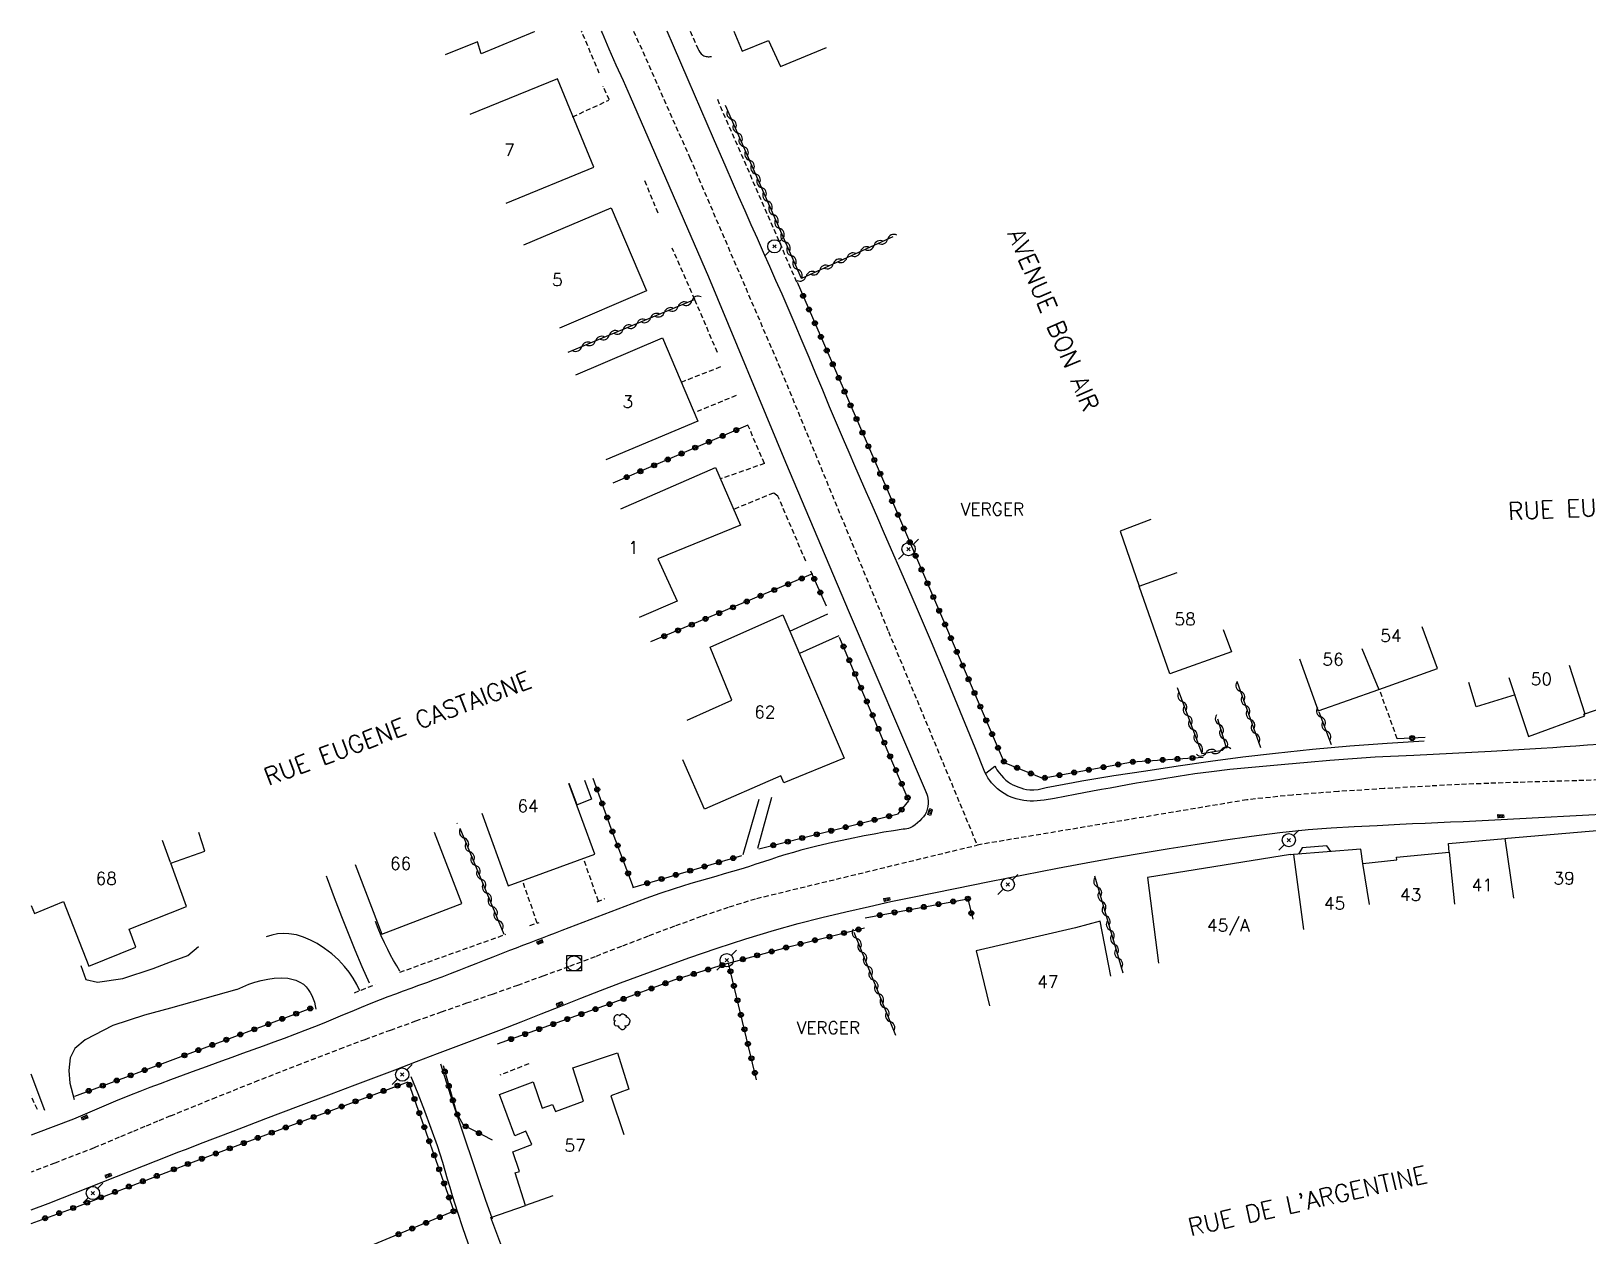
# Model space of a CAD drawing. Header units: millimetres. Extents: x 157999 to 159002, y 156999 to 158001.
# Drawn here: x 158000 to 158156.5, y 157878.8 to 158000 of the extents above; entities that cross this region are included whole.
import ezdxf
from ezdxf.enums import TextEntityAlignment as Align

# ---------------------------------------------------------------- set-up
doc = ezdxf.new("R2010")
doc.units = ezdxf.units.MM
doc.linetypes.add('DASHED', pattern=[0.75, 0.5, -0.25])
doc.layers.get('0').update_dxf_attribs({"linetype": 'CONTINUOUS'})
for name, color, linetype in [('W0001', 6, 'DASHED'), ('W0008', 7, 'CONTINUOUS'), ('W0014', 7, 'CONTINUOUS'), ('W0017', 7, 'CONTINUOUS'), ('W0101', 7, 'CONTINUOUS'), ('W0104', 1, 'CONTINUOUS'), ('W0112', 1, 'DASHED'), ('W0300', 7, 'CONTINUOUS'), ('W0310', 3, 'CONTINUOUS'), ('W0323', 7, 'CONTINUOUS'), ('W0401', 7, 'CONTINUOUS'), ('W0420', 7, 'CONTINUOUS'), ('W0473', 7, 'CONTINUOUS'), ('W0984', 7, 'CONTINUOUS'), ('W0989', 7, 'CONTINUOUS'), ('W0991', 7, 'CONTINUOUS'), ('W1102', 7, 'CONTINUOUS')]:
    doc.layers.add(name, color=color, linetype=linetype)
doc.styles.get("Standard").update_dxf_attribs({"font": 'romans.shx', "width": 0.85})

# ---------------------------------------------------------------- blocks, each defined once
blk = doc.blocks.new('T401')
for p, q in [((-0.3, 0.3), (0, 0.3)), ((-0.3, -0.25), (-0.3, 0.3)), ((-0.3, 0.15), (0, 0.15)), ((-0.3, 0), (0, 0)), ((0, 0.3), (0, -0.25)), ((-0.3, -0.15), (0, -0.15)), ((-0.3, -0.25), (-0.3, -0.3)), ((-0.3, -0.3), (0, -0.3)), ((0, -0.3), (0, -0.25))]:
    blk.add_line(p, q)
blk = doc.blocks.new('T473')
for p, q in [((-0.166667, 0.166667), (0.166667, -0.166667)), ((-0.166667, -0.166667), (0.166667, 0.166667)), ((0.500001, 0.500001), (1.000002, 1.000002)), ((-1.000002, -1.000002), (-0.500001, -0.500001))]:
    blk.add_line(p, q)
blk.add_ellipse((0, 0), major_axis=(0.4714054636000732, 0.4714054636000732), ratio=1, start_param=5.497787143782138, end_param=11.78097245096172)
blk = doc.blocks.new('T300')
for p, q in [((-0.7999991999999999, 0.5142852), (-0.8571420000000001, 0.3428568)), ((-0.8571420000000001, 0.3428568), (-0.8571420000000001, 0.1714284)), ((-0.8571420000000001, 0.1714284), (-0.7428564, 0.05714279999999999)), ((-0.6857135999999999, 0.6285708), (-0.7999991999999999, 0.5142852)), ((-0.7999991999999999, -0.05714279999999999), (-0.7428564, 0.05714279999999999)), ((-0.7428564, 0.05714279999999999), (-0.6857135999999999, 0.1142856)), ((-0.5714279999999999, 0.6857135999999999), (-0.6857135999999999, 0.6285708)), ((-0.4571423999999999, 0.6857135999999999), (-0.5714279999999999, 0.6857135999999999)), ((-0.285714, 0.6285708), (-0.4571423999999999, 0.6857135999999999)), ((-0.285714, 0.6285708), (-0.1714284, 0.7428564)), ((-0.2285712, 0.5714279999999999), (-0.285714, 0.6285708)), ((-0.1714284, 0.7428564), (-0.05714279999999999, 0.7999991999999999)), ((-0.05714279999999999, 0.7999991999999999), (0.05714279999999999, 0.7999991999999999)), ((0.05714279999999999, 0.7999991999999999), (0.2285712, 0.7428564)), ((0.2285712, 0.7428564), (0.3428568, 0.6285708)), ((0.3428568, 0.6285708), (0.3999996, 0.5142852)), ((0.4571423999999999, 0.4571423999999999), (0.3428568, 0.4571423999999999)), ((0.3999996, 0.5142852), (0.3999996, 0.4571423999999999)), ((0.5714279999999999, 0.3999996), (0.4571423999999999, 0.4571423999999999)), ((0.5714279999999999, 0.3999996), (0.6857135999999999, 0.285714)), ((0.6857135999999999, 0.285714), (0.7428564, 0.1714284)), ((0.7428564, 0.05714279999999999), (0.6857135999999999, -0.1714284)), ((0.7428564, 0.1714284), (0.7428564, 0.05714279999999999)), ((-0.7999991999999999, -0.1714284), (-0.7999991999999999, -0.05714279999999999)), ((-0.7999991999999999, -0.2285712), (-0.7999991999999999, -0.1714284)), ((-0.7428564, -0.3428568), (-0.7999991999999999, -0.2285712)), ((-0.6857135999999999, -0.3999996), (-0.7428564, -0.3428568)), ((-0.5142852, -0.4571423999999999), (-0.6857135999999999, -0.3999996)), ((-0.3999996, -0.4571423999999999), (-0.5142852, -0.4571423999999999)), ((-0.3999996, -0.4571423999999999), (-0.3428568, -0.4571423999999999)), ((-0.3428568, -0.4571423999999999), (-0.3428568, -0.3999996)), ((-0.3428568, -0.5142852), (-0.3428568, -0.4571423999999999)), ((-0.285714, -0.6285708), (-0.3428568, -0.5142852)), ((-0.1714284, -0.7428564), (-0.285714, -0.6285708)), ((-0.05714279999999999, -0.7999991999999999), (-0.1714284, -0.7428564)), ((0.05714279999999999, -0.7999991999999999), (-0.05714279999999999, -0.7999991999999999)), ((0.1714284, -0.7428564), (0.05714279999999999, -0.7999991999999999)), ((0.2285712, -0.6857135999999999), (0.1714284, -0.7428564)), ((0.285714, -0.4571423999999999), (0.2285712, -0.4571423999999999)), ((0.285714, -0.6285708), (0.2285712, -0.6857135999999999)), ((0.4571423999999999, -0.3999996), (0.285714, -0.4571423999999999)), ((0.3428568, -0.5142852), (0.285714, -0.6285708)), ((0.3428568, -0.5142852), (0.3428568, -0.4571423999999999)), ((0.5714279999999999, -0.3428568), (0.4571423999999999, -0.3999996)), ((0.6285708, -0.285714), (0.5714279999999999, -0.3428568)), ((0.6857135999999999, -0.1714284), (0.6285708, -0.285714))]:
    blk.add_line(p, q)
blk = doc.blocks.new('T420')
for p, q in [((0.7499999999708962, 0.75), (-0.7500000000291038, 0.75)), ((-0.7500000000291038, 0.75), (-0.7500000000291038, -0.75)), ((0.75, 0.75), (0.75, -0.75)), ((0.7499999999708962, -0.75), (-0.7500000000291038, -0.75))]:
    blk.add_line(p, q)
blk.add_ellipse((0, 0), major_axis=(-0.5303300858918937, 0.5303300858918937), ratio=0.9999999999925214, start_param=3.926990816990981, end_param=10.21017612417057)
blk = doc.blocks.new('t310o')
at = {"color": 0, "linetype": 'Continuous'}
for centre, start, end in [((-0.4999987064074958, 0.3750017247803044), 216.8699, 323.1304), ((0.5000012935925042, -0.3749982752196956), 36.8699, 143.1303)]:
    blk.add_arc(centre, 0.625, start, end, dxfattribs=at)
blk = doc.blocks.new('t323o')
at = {"color": 0, "linetype": 'Continuous'}
for radius in [0.25, 0.150337]:
    blk.add_circle((0, 0), radius, dxfattribs=at)

msp = doc.modelspace()

# ---------------------------------------------------------------- linework, layer by layer
at = {"layer": 'W0001'}
for points in [[(158060.5655061362, 158000), (158066.213, 157987.266), (158075.094, 157966.554), (158086.176, 157939.623), (158095.0953046518, 157918.1417605432)], [(158233.452, 157933.804), (158209.992, 157929.757), (158203.8406465028, 157928.8749592512), (158197.6789380647, 157928.0688356326), (158191.5083064372, 157927.3348024749), (158185.33, 157926.669), (158180.0616842096, 157926.1621261687), (158174.7878652165, 157925.716850515), (158169.5096679247, 157925.3281556225), (158164.228, 157924.991), (158161.2788470505, 157924.8353059227), (158158.3281849061, 157924.7127486499), (158155.3767896988, 157924.6132576391), (158152.4251224027, 157924.5267472391), (158149.4734961006, 157924.4410202404), (158146.5220930261, 157924.3438756911), (158143.5713505762, 157924.225226705), (158140.622, 157924.075), (158136.0169910612, 157923.8130834656), (158131.4114438078, 157923.5302821097), (158126.8095749425, 157923.1735090705), (158122.219, 157922.69), (158095.0953046518, 157918.1417605432)], [(158014, 157890.8945411291), (158018.2418021078, 157892.6276262267), (158022.4956299139, 157894.3309887183), (158026.7613950508, 157896.0042426042), (158031.039, 157897.647), (158033.5805677019, 157898.6000895431), (158036.1295530377, 157899.5330861673), (158038.6841446246, 157900.4504722122), (158041.242641774, 157901.3567711918), (158043.8027909978, 157902.2576509324), (158046.362816436, 157903.1589477498), (158048.9211029325, 157904.0652166452), (158051.476, 157904.981), (158054.152816006, 157905.967447149), (158056.8187455434, 157906.9829993346), (158059.4794349887, 157908.0118043396), (158062.1408458796, 157909.0381268994), (158064.8127846537, 157910.0451634671), (158067.499391996, 157911.0139457029), (158070.2055882509, 157911.9283899044), (158072.935, 157912.772), (158095.0953046518, 157918.1417605432)], [(158014, 157890.8945411291), (158012.7134639062, 157890.3619380569), (158011.428135496, 157889.826427612), (158010.143989507, 157889.28808871), (158008.861, 157888.747), (158008.861, 157888.75), (158006.331, 157887.686), (158002.3670537998, 157886.1499836116), (158000, 157885.2360815064)]]:
    msp.add_lwpolyline(points, dxfattribs=at)
at = {"layer": 'W0008'}
for points in [[(158057.3136179068, 158000), (158057.392, 157999.816), (158058.0857440722, 157998.2161749766), (158058.7886743317, 157996.6203648399), (158059.500767501, 157995.0286223171), (158060.222, 157993.441)], [(158095.884, 157925.465), (158094.9014673671, 157927.9225366928), (158093.9077761722, 157930.3755827142), (158092.9029468335, 157932.8240873555), (158091.887, 157935.268), (158090.5004285683, 157938.5516283985), (158089.0956226346, 157941.8274918958), (158087.6810160798, 157945.0990842423), (158086.265, 157948.37), (158085.6915341773, 157949.691188787), (158085.1151593541, 157951.0111102384), (158084.5369670098, 157952.3302334835), (158083.9580460105, 157953.6490336575), (158083.3796775654, 157954.9680892034), (158082.8031526469, 157956.2879563184), (158082.2295618601, 157957.6091061132), (158081.66, 157958.932), (158080.9587646298, 157960.5787128304), (158080.2641213731, 157962.2282131755), (158079.5738521168, 157963.8795368469), (158078.8857287531, 157965.5317432391), (158078.1970705509, 157967.1837466643), (158077.5052112413, 157968.8344267045), (158076.8079253834, 157970.482836514), (158076.103, 157972.128), (158075.4932480117, 157973.5319086257), (158074.87760897, 157974.9332412231), (158074.2576272051, 157976.3326482098), (158073.6348387284, 157977.7307990685), (158073.011142461, 157979.1285160663), (158072.3884150618, 157980.5266713809), (158071.7681886034, 157981.9259435154), (158071.152, 157983.327), (158069.8691270771, 157986.267879571), (158068.5927963701, 157989.2116040994), (158067.3198190605, 157992.1567729443), (158066.047, 157995.102), (158064.574281045, 157998.5101847842), (158063.9313669667, 158000)], [(158060.222, 157993.441), (158068.077, 157975.284), (158075.848, 157956.664), (158082.242, 157941.533), (158089.957, 157923.432)]]:
    msp.add_lwpolyline(points, dxfattribs=at)
at = {"layer": 'W0014'}
for points in [[(158102.04, 157923.931), (158102.9368948713, 157924.1092646532), (158103.8350579493, 157924.2810254801), (158104.7344420686, 157924.4462734814), (158105.635, 157924.605), (158107.2374130946, 157924.8743358661), (158108.8418946028, 157925.1309671224), (158110.4479118273, 157925.3776120058), (158112.055, 157925.617), (158115.3080739852, 157926.0957257043), (158118.5627649106, 157926.56634808), (158121.8220279323, 157927.0068219625), (158125.088, 157927.395), (158128.8207485431, 157927.7778570737), (158132.55827561, 157928.1108475473), (158136.2999150557, 157928.3939120228), (158140.045, 157928.627)], [(158157.6178784029, 157928.2586405723), (158156.4562017999, 157928.176899307), (158155.2946484644, 157928.0935324433), (158154.1330696311, 157928.0104110346), (158152.9713326594, 157927.9294072941), (158151.8093365288, 157927.8520827012), (158150.647, 157927.78), (158146.7612815694, 157927.5570742796), (158142.8746632885, 157927.3504297778), (158138.9872133583, 157927.1600704585), (158135.099, 157926.986)], [(158135.099, 157926.986), (158132.8308129143, 157926.8163534562), (158130.5633883922, 157926.6368022382), (158128.2967696781, 157926.4473498539), (158126.031, 157926.248), (158124.1835521827, 157926.082621275), (158122.3361244212, 157925.9142914503), (158120.4900231163, 157925.7300536286), (158118.647, 157925.517), (158116.9788863419, 157925.2943891206), (158115.3142734329, 157925.0473022537), (158113.6523518738, 157924.7835751834), (158111.992, 157924.511), (158111.1092274683, 157924.3608581842), (158110.2275756187, 157924.2043100139), (158109.3467717477, 157924.0431491833), (158108.466505711, 157923.8791629013), (158107.5863917531, 157923.7145363944), (158106.7059795354, 157923.5514428108), (158105.8249472455, 157923.3916673492), (158104.943, 157923.237), (158103.9072472418, 157923.0395003912), (158102.8694462348, 157922.8250990678), (158101.8218869998, 157922.6459760072), (158100.764, 157922.555), (158100.4338068919, 157922.5539072736), (158100.1040845114, 157922.5734429087), (158099.7762394275, 157922.6147892038), (158099.452, 157922.679), (158099.0253892088, 157922.792282042), (158098.6060171071, 157922.9322741182), (158098.1979349144, 157923.1046179225), (158097.807, 157923.314), (158097.4603827236, 157923.544988515), (158097.1362147176, 157923.8060036273), (158096.8344723513, 157924.0918485261), (158096.554, 157924.398), (158096.3575222938, 157924.6455248816), (158096.1800557463, 157924.9070161433), (158096.0225891858, 157925.181016758), (158095.886, 157925.466)], [(158095.987, 157925.379), (158096.867, 157926.068)], [(158096.867, 157926.068), (158096.9679370284, 157925.8917467847), (158097.0772553979, 157925.7205656703), (158097.1947007954, 157925.554854902), (158097.32, 157925.395), (158097.530774972, 157925.1459319012), (158097.7514397119, 157924.9043156204), (158097.9878011445, 157924.6766797641), (158098.244, 157924.471), (158098.4658123503, 157924.32627353), (158098.6991719717, 157924.2016583007), (158098.9398898907, 157924.0934004542), (158099.185, 157923.997), (158099.4750081884, 157923.894228518), (158099.770416594, 157923.8035260989), (158100.0731347976, 157923.7351861297), (158100.382, 157923.7), (158100.8028899963, 157923.6980291765), (158101.2220534802, 157923.7361637661), (158101.6356776271, 157923.8140568863), (158102.04, 157923.931)], [(158089.945, 157923.481), (158090.0330365545, 157923.2688419142), (158090.099616059, 157923.0490041163), (158090.1440831152, 157922.8236506872), (158090.166, 157922.595), (158090.1671714224, 157922.3095438487), (158090.1421514714, 157922.0243343763), (158090.0856051359, 157921.7426271823), (158089.993, 157921.47), (158089.8644024281, 157921.2177459141), (158089.7031799007, 157920.9859454515), (158089.5206375997, 157920.7728141785), (158089.326, 157920.573), (158089.1056940802, 157920.3708520682), (158088.8709989714, 157920.1844529197), (158088.6198635889, 157920.0193437783), (158088.352, 157919.882), (158088.1891967994, 157919.8196203909), (158088.0209586315, 157919.7738818165), (158087.8489817226, 157919.7452454409), (158087.675, 157919.734)], [(158117.01, 157918.185), (158119.8433144482, 157918.6411789974), (158122.684564782, 157919.0449940283), (158125.5327833178, 157919.3963075748), (158128.387, 157919.695), (158130.6865426, 157919.8807344558), (158132.9899013049, 157920.0122478619), (158135.2939928703, 157920.1191132718), (158137.597, 157920.231), (158138.8673815097, 157920.2953642443), (158140.1379502759, 157920.3558834498), (158141.4086425412, 157920.4136620755), (158142.6794040797, 157920.4698050515), (158143.9501722987, 157920.5256596581), (158145.220896948, 157920.5825737177), (158146.4915260253, 157920.6416522715), (158147.762, 157920.704), (158151.538332043, 157920.8992823398), (158155.3142306381, 157921.1027272054), (158159.0897612328, 157921.3128083284)], [(158087.675, 157919.734), (158086.6912900155, 157919.5838379974), (158085.7096100236, 157919.4209320316), (158084.7301251124, 157919.2453095153), (158083.753, 157919.057), (158082.153339398, 157918.7310071976), (158080.5570160698, 157918.3878593705), (158078.9662860272, 157918.0184952396), (158077.384, 157917.614), (158076.6224115109, 157917.4015273752), (158075.8646683118, 157917.1758505901), (158075.1100645084, 157916.9401352514), (158074.3577286695, 157916.6974996661), (158073.6066976681, 157916.4518884745), (158072.8553792173, 157916.207041551), (158072.102787473, 157915.9660437975), (158071.348, 157915.732), (158070.5095708878, 157915.4810555238), (158069.6692946438, 157915.2363800623), (158068.8280028968, 157914.9952935284), (158067.9864814175, 157914.755102245), (158067.1454379516, 157914.5126048943), (158066.3059273548, 157914.2646995589), (158065.4687976841, 157914.0087119084), (158064.635, 157913.742), (158063.2105851694, 157913.2593786425), (158061.7946501197, 157912.7525256248), (158060.3839907795, 157912.2316946576), (158058.975, 157911.707), (158058.2684017306, 157911.4418519541), (158057.5630701493, 157911.1733595895), (158056.8587378145, 157910.902270656), (158056.1551263297, 157910.6293287733), (158055.4518949492, 157910.3554788909), (158054.7486543446, 157910.0816470676), (158054.045117351, 157909.808573595), (158053.341, 157909.537), (158052.6862038805, 157909.2857954703), (158052.0311914551, 157909.0351556058), (158051.3760556227, 157908.7848390967), (158050.7208888058, 157908.5346044506), (158050.0657968594, 157908.2841686635), (158049.4108891899, 157908.033250088), (158048.7562588601, 157907.7816074784), (158048.102, 157907.529), (158047.248701012, 157907.1971647435), (158046.3963246756, 157906.8629685578), (158045.5445124292, 157906.52734501), (158044.692899464, 157906.1912252294), (158043.8410355044, 157905.855696963), (158042.9885017638, 157905.521860379), (158042.1349391336, 157905.190648806), (158041.28, 157904.863), (158040.5071484009, 157904.572034934), (158039.732494932, 157904.2859129823), (158038.9567139118, 157904.0028996078), (158038.1804517392, 157903.7212498462), (158037.4044119064, 157903.4388690384), (158036.6293762506, 157903.1536909596), (158035.8560052272, 157902.8639759952), (158035.085, 157902.568), (158034.1351690837, 157902.1925673897), (158033.1889507682, 157901.8081547479), (158032.2452714613, 157901.417639352), (158031.3029837868, 157901.0238689651), (158030.3606266629, 157900.6302362343), (158029.4167598411, 157900.2401425228), (158028.4702397348, 157899.8564370877), (158027.52, 157899.482), (158026.4771413917, 157899.0826559465), (158025.4313011978, 157898.6912142115), (158024.3832209148, 157898.3058666221), (158023.3335995712, 157897.9247888719), (158022.2833521846, 157897.5457019032), (158021.2332217694, 157897.1662644434), (158020.1838765459, 157896.7846405808), (158019.136, 157896.399), (158018.4945420118, 157896.1619598369), (158017.8526844044, 157895.9260047415), (158017.2105436678, 157895.6908232491), (158016.5682347887, 157895.4561033406), (158015.9258973917, 157895.2214644063), (158015.2836691702, 157894.9865251312), (158014.6416647631, 157894.7509733679), (158014, 157894.5144974069)], [(158014, 157886.9442513505), (158014.7577830855, 157887.2387475267), (158015.5157018012, 157887.5328945373), (158016.2737696341, 157887.8266571239), (158017.032, 157888.12), (158020.3144882726, 157889.3805503581), (158023.60141567, 157890.6294959603), (158026.8901253277, 157891.8736897838), (158030.178, 157893.12), (158032.314593696, 157893.9309547042), (158034.4516297806, 157894.7407428356), (158036.5889003233, 157895.5499111419), (158038.7261980283, 157896.3590066117), (158040.8632864393, 157897.1686648766), (158042.9999222265, 157897.9795189655), (158045.1358968532, 157898.7921153945), (158047.271, 157899.607), (158049.2707806856, 157900.378037427), (158051.2669338002, 157901.158416591), (158053.2611980447, 157901.9435556503), (158055.2553557962, 157902.7288896704), (158057.2517694496, 157903.5092677479), (158059.2522495318, 157904.2793222558), (158061.2584780882, 157905.0344507158), (158063.272, 157905.77), (158066.1172211102, 157906.7827775871), (158068.9716444056, 157907.771016678), (158071.841549656, 157908.7150932268), (158074.732, 157909.595), (158077.1031810094, 157910.2502531355), (158079.4886969961, 157910.8506310302), (158081.8820673058, 157911.4166143026), (158084.278, 157911.969), (158086.4286458979, 157912.4482418038), (158088.5843352415, 157912.9041490518), (158090.7427958841, 157913.3462184295), (158092.902, 157913.784), (158096.3244144503, 157914.4748477356), (158099.748753431, 157915.1565512994), (158103.1767643939, 157915.8199884085), (158106.61, 157916.456), (158109.2054366884, 157916.9153113042), (158111.8039990828, 157917.356595746), (158114.4055619717, 157917.7798320974), (158117.01, 157918.185)], [(158014, 157894.5144974069), (158012.9694127213, 157894.1312106678), (158011.9406822723, 157893.742930514), (158010.9143523263, 157893.348306179), (158009.891, 157892.946), (158008.4726438846, 157892.3731160381), (158007.0604201487, 157891.7852774304), (158005.6544865128, 157891.1825496914), (158004.255, 157890.565)], [(158004.258, 157890.566), (158000.4403212796, 157889.1316171665), (158000, 157888.9657297957)], [(158001.713, 157882.103), (158014, 157886.9442513505)], [(158000, 157881.4522902156), (158001.708, 157882.107)]]:
    msp.add_lwpolyline(points, dxfattribs=at)
at = {"layer": 'W0017'}
for points in [[(158076.261, 157939.667), (158080.1, 157941.411)], [(158081.193, 157939.174), (158077.23, 157937.398)], [(158071.568, 157917.192), (158073.199, 157922.756)], [(158074.413, 157922.935), (158073.012, 157917.806)], [(158034.02, 157904.239), (158033.2896474273, 157905.8996127694), (158032.579129857, 157907.5688085125), (158031.8885480659, 157909.2463502947), (158031.218, 157910.932), (158030.487063892, 157912.8351627201), (158029.7788520335, 157914.7468980307), (158029.6851481688, 157915.0093991164)], [(158037.076, 157905.462), (158036.7504069103, 157905.9902736397), (158036.4382448605, 157906.5265932763), (158036.1397125497, 157907.0706175006), (158035.855, 157907.622), (158035.5167336971, 157908.3197331268), (158035.1961774948, 157909.0257779741), (158034.8935353965, 157909.7396850844), (158034.609, 157910.461)], [(158033.031, 157903.47), (158032.728462757, 157904.129701426), (158032.3731508003, 157904.7625427717), (158031.9674295456, 157905.3643110161), (158031.514, 157905.931), (158030.8944735873, 157906.5904337847), (158030.2241841144, 157907.1990027262), (158029.5041368423, 157907.7489815022), (158028.737, 157908.232), (158028.0747063936, 157908.5792139255), (158027.3846229868, 157908.8756747144), (158026.6638379187, 157909.0995016148), (158025.918, 157909.227), (158025.3349054586, 157909.2488680387), (158024.7534215446, 157909.20035081), (158024.1820135236, 157909.0821545778), (158023.629, 157908.896)], [(158014, 157906.3826468562), (158015.749, 157907.048), (158016.838, 157907.955)], [(158005.008, 157906.02), (158005.511, 157904.626), (158006.676, 157904.338), (158009.229, 157904.737), (158012.266, 157905.723), (158014, 157906.3826468562)], [(158020.681, 157903.607), (158021.2697731394, 157903.8918092165), (158021.8759456036, 157904.1374207894), (158022.4969111677, 157904.3427787003), (158023.13, 157904.507), (158023.7823911486, 157904.6429162894), (158024.4450350509, 157904.7474275964), (158025.1187048677, 157904.79170395), (158025.794, 157904.747), (158026.210676717, 157904.6674122924), (158026.6182289415, 157904.5436580188), (158027.0084688992, 157904.367890633), (158027.369, 157904.135), (158027.6334214844, 157903.8919042779), (158027.854660383, 157903.6106421795), (158028.0409651042, 157903.3089932915), (158028.206, 157902.999), (158028.3553285062, 157902.6698406702), (158028.4766364552, 157902.3293568242), (158028.5690757184, 157901.9799289321), (158028.632, 157901.624)], [(158020.681, 157903.607), (158014, 157901.7418485077)], [(158014, 157901.7418485077), (158011.4, 157901.016), (158008.204, 157899.998), (158005.428, 157898.554), (158004.384, 157897.671), (158003.908, 157896.729), (158003.781, 157895.456), (158003.881, 157894.188), (158004.331, 157892.543)], [(158041.147, 157896.133), (158041.7500575539, 157894.2173599814), (158042.3627538539, 157892.3047810062), (158042.9850732878, 157890.395311548), (158043.617, 157888.489), (158044.287016804, 157886.5013510913), (158044.9670339964, 157884.5171012789), (158045.6570342537, 157882.5363008493), (158046.357, 157880.559)], [(158001.361, 157891.454), (158000, 157895.0863751596)], [(158045.031, 157875.055), (158044.4716954579, 157876.5768327258), (158043.9277242608, 157878.104213408), (158043.3991413228, 157879.6369875215), (158042.886, 157881.175), (158042.6193487827, 157882.0094153741), (158042.3639360642, 157882.8473181198), (158042.115877278, 157883.6873634137), (158041.8712449049, 157884.5283435426), (158041.625295013, 157885.3690928971), (158041.3733680434, 157886.2081558117), (158041.1115533904, 157887.0442727128), (158040.836, 157887.876), (158040.2197158266, 157889.6339471463), (158039.575174855, 157891.3817318249), (158038.9025446314, 157893.1188999003), (158038.202, 157894.845)]]:
    msp.add_lwpolyline(points, dxfattribs=at)
at = {"layer": 'W0101'}
for points in [[(158050.5453167805, 158000), (158050.58, 157999.921), (158045.25, 157997.701), (158044.877, 157998.936), (158041.6364969109, 157997.6170369992)], [(158070.6505837802, 158000), (158071.486, 157997.991), (158074.14, 157999.066), (158075.333, 157996.437), (158079.9405226374, 157998.3465752339)], [(158047.7566658566, 157982.6996158619), (158056.564, 157986.313), (158052.911, 157995.217), (158044.1036288549, 157991.6036006813)], [(158049.5405515997, 157978.5061139401), (158058.311, 157982.237), (158061.869, 157973.873)], [(158061.869, 157973.873), (158053.0985395888, 157970.1421088308)], [(158054.752348728, 157965.4463039711), (158063.482, 157969.145), (158067.023, 157960.788)], [(158067.023, 157960.788), (158057.7732050618, 157956.8689225089)], [(158059.2865580945, 157951.9655336417), (158068.81, 157956.115), (158071.299, 157950.298)], [(158071.299, 157950.298), (158062.986, 157946.94), (158064.955, 157942.683), (158061.1088938356, 157941.0246902398)], [(158120.658, 157937.585), (158114.462, 157935.364), (158111.392, 157944.193), (158115.2166411931, 157945.5687338594)], [(158075.57, 157941.283), (158081.726, 157926.878), (158075.65, 157924.392), (158075.357, 157925.091), (158067.674, 157921.764), (158065.5271605571, 157926.7175880555)], [(158065.9471368915, 157930.696650871), (158070.436, 157932.726), (158068.263, 157938.033), (158075.57, 157941.283)], [(158135.4669364391, 157933.7941786346), (158141.374, 157935.896), (158139.8284011129, 157940.0806957746)], [(158119.8443436221, 157939.8113422411), (158120.658, 157937.585)], [(158127.4988155656, 157936.8854577033), (158129.379, 157931.628)], [(158129.379, 157931.628), (158135.4669364391, 157933.7941786346)], [(158148.553903908, 157934.9960526139), (158150.53, 157929.044)], [(158156.1760096198, 157931.3529719884), (158161.828, 157933.294)], [(158150.53, 157929.044), (158156.18, 157931.135), (158156.08, 157931.32), (158156.1760096198, 157931.3529719884)], [(158056.66, 157917.213), (158054.0606286559, 157924.3364258882)], [(158045.2899380852, 157921.339447074), (158047.955, 157914.036), (158056.66, 157917.213)], [(158148.1800124693, 157918.7998549401), (158148.426, 157918.821), (158158.961, 157919.738)], [(158014, 157916.3974787387), (158013.2018545958, 157918.6153543577)], [(158043.297, 157912.278), (158040.5561266244, 157919.4191870943)], [(158142.534, 157917.416), (158142.493, 157918.311), (158148.1800124693, 157918.7998549401)], [(158126.8959575735, 157917.1775240221), (158126.556, 157917.15), (158126.601, 157917.175), (158112.227, 157914.888)], [(158133.658, 157917.725), (158126.8959575735, 157917.1775240221)], [(158133.8823342444, 157916.2860521092), (158133.658, 157917.725)], [(158133.882, 157916.286), (158137.2982187773, 157916.6489652699), (158137.269, 157916.912), (158142.534, 157917.416)], [(158014, 157911.336108775), (158015.608, 157911.974), (158014.034, 157916.303)], [(158032.5643993468, 157916.1773608856), (158035.247, 157909.188), (158043.297, 157912.278)], [(158112.227, 157914.888), (158113.3282184073, 157906.2615476479)], [(158000, 157912.0683005566), (158000.333, 157911.267), (158003.269, 157912.464), (158005.791, 157905.955), (158010.533, 157907.888), (158009.853, 157909.691), (158014, 157911.336108775)], [(158108.5306851741, 157904.9414745469), (158107.475, 157910.495), (158104.997, 157909.824)], [(158104.997, 157909.824), (158094.996, 157907.512), (158096.3375379234, 157901.9850311488)], [(158052.4353664516, 157882.858758951), (158049.707, 157881.898), (158048.665, 157885.179), (158049.096, 157885.294), (158048.407, 157887.282), (158050.324, 157888.009), (158049.744, 157889.381), (158048.62, 157888.884), (158047.08, 157893.058), (158050.464, 157894.32), (158051.376, 157891.677), (158052.414, 157892.055), (158052.709, 157891.357), (158055.529, 157892.397), (158054.456, 157895.721), (158058.929, 157897.258), (158060.077, 157893.592), (158058.273, 157892.904), (158059.5737992966, 157889.0442955644)]]:
    msp.add_lwpolyline(points, dxfattribs=at)
at = {"layer": 'W0104'}
for points in [[(158112.5716719192, 157950.8810659081), (158109.47, 157949.704), (158111.392, 157944.193)], [(158149.17, 157933.253), (158145.255, 157932.055), (158144.5371543476, 157934.5044274749)], [(158054.88, 157922.198), (158054.081784322, 157924.3408191147)], [(158055.6219178464, 157924.6606462178), (158056.337, 157922.741), (158054.88, 157922.198)], [(158014.034, 157916.303), (158017.468, 157917.539), (158016.855057641, 157919.3951133478)], [(158130.666, 157917.483), (158130.237, 157918.059), (158127.76, 157917.869), (158127.419, 157917.22)], [(158137.2982187773, 157916.6489652699), (158137.269, 157916.912)], [(158014, 157916.3974787387), (158014.034, 157916.303)], [(158046.227, 157880.671), (158049.707, 157881.898)], [(158064.778, 157850.885), (158059.44, 157849.702), (158054.67, 157858.161), (158046.227, 157880.671)]]:
    msp.add_lwpolyline(points, dxfattribs=at)
at = {"layer": 'W0112'}
for points in [[(158057.115, 157995.756), (158055.3369358404, 158000)], [(158066.2634302088, 158000), (158067.011, 157998.238)], [(158067.011, 157998.238), (158067.1079725302, 157998.0511424788), (158067.2289651596, 157997.8788630868), (158067.3718225823, 157997.72423074), (158067.534, 157997.59), (158067.631739888, 157997.5302963787), (158067.7367079563, 157997.4852571493), (158067.8457911678, 157997.4532558607), (158067.957, 157997.432), (158068.0627720834, 157997.4221831307), (158068.1689891767, 157997.4236091677), (158068.2744595873, 157997.4362621107), (158068.378, 157997.46)], [(158058.125, 157993.078), (158057.506, 157994.451)], [(158068.981, 157993.14), (158076.981, 157974.706)], [(158054.426, 157991.386), (158058.079, 157993.054)], [(158063.034, 157981.692), (158061.611, 157985.137)], [(158068.985, 157967.682), (158066.724, 157973), (158064.456, 157978.166)], [(158065.365, 157964.701), (158069.51, 157966.332)], [(158070.87, 157963.35), (158066.671, 157961.618)], [(158073.721, 157956.513), (158072.05, 157960.376)], [(158073.721, 157956.513), (158069.302, 157954.966)], [(158074.623, 157953.541), (158070.615, 157951.896)], [(158077.873, 157946.686), (158075.071, 157953.243), (158074.623, 157953.541)], [(158137.329, 157928.824), (158135.599, 157933.645)], [(158057.025, 157912.495), (158055.523, 157916.798)], [(158050.882, 157910.294), (158049.392, 157914.56)], [(158056.912, 157912.443), (158057.68, 157912.756)], [(158050.139, 157910.061), (158051.071, 157910.353)], [(158037.049, 157905.354), (158047.717, 157909.174)], [(158032.49, 157903.287), (158034.585, 157904.116)], [(158050.015, 157896.144), (158047.128, 157894.992)], [(158000.624, 157891.543), (158000, 157892.9261007084)]]:
    msp.add_lwpolyline(points, dxfattribs=at)
at = {"layer": 'W0310'}
for points in [[(158086.6114267042, 157979.2977417331), (158077.434, 157975.132), (158069.809, 157992.513)], [(158066.724, 157973.002), (158053.964305724, 157967.6838633605)], [(158115.191, 157933.976), (158117.698, 157927.362), (158119.776, 157927.697), (158120.123, 157928.005), (158119.286, 157930.802)], [(158121.189, 157934.61), (158123.589, 157927.948)], [(158130.725, 157928.219), (158129.484, 157931.502)], [(158042.873, 157920.261), (158042.8422825334, 157920.3465611006)], [(158047.557, 157909.162), (158043.113, 157919.819)], [(158106.884, 157915.052), (158109.7480341136, 157905.2764361848)], [(158086.9120560232, 157898.9978124294), (158082.75, 157909.362)]]:
    msp.add_lwpolyline(points, dxfattribs=at)
at = {"layer": 'W0323'}
for points in [[(158077.001, 157974.754), (158086.689, 157952.414), (158097.831, 157926.435), (158101.664, 157924.862), (158110.697, 157926.509), (158117.803, 157926.966)], [(158072.05, 157960.376), (158058.4884911847, 157954.5513363698)], [(158078.548, 157945.408), (158062.2609688457, 157938.5653933583)], [(158079.941, 157942.173), (158078.381, 157945.686)], [(158073.152, 157917.752), (158087.169, 157921.277), (158088.243, 157922.6), (158081.274, 157939.031)], [(158140.134, 157928.969), (158137.329, 157928.824)], [(158060.543, 157913.885), (158058.318, 157919.8), (158056.5023204522, 157924.8434723238)], [(158060.497, 157913.881), (158071.453, 157917.086)], [(158083.846, 157910.82), (158094.166, 157912.745), (158094.657, 157910.678)], [(158070.1, 157906.264), (158076.405, 157907.975), (158083.762, 157909.803)], [(158072.9255026778, 157894.5310910626), (158070.1, 157906.264), (158064.601, 157904.552), (158058.488, 157902.268), (158046.837, 157898.127)], [(158014, 157896.4709609273), (158028.111, 157901.724)], [(158004.386, 157892.892), (158014, 157896.4709609273)], [(158041.407, 157895.955), (158042.754, 157891.213), (158043.418, 157889.989), (158046.352, 157888.485)], [(158014, 157885.3913321961), (158016.058, 157886.181), (158025.555, 157889.728), (158037.916, 157894.343), (158042.499, 157881.312), (158026.632, 157874.712), (158016.062, 157870.585)], [(158000, 157880.0959526824), (158004.041, 157881.57), (158014, 157885.3913321961)]]:
    msp.add_lwpolyline(points, dxfattribs=at)
at = {"layer": 'W1102'}
for points in [[(158133.775, 157937.906), (158135.467, 157933.794)], [(158154.59772298, 157936.2245033589), (158156.176, 157931.353)], [(158149.0597185135, 157912.8050334942), (158148.18, 157918.8)], [(158126.896, 157917.177), (158127.9181888187, 157909.6364473925)], [(158142.534, 157917.416), (158143.0886925539, 157912.1837936406)], [(158134.522930612, 157912.1770726957), (158133.8823342444, 157916.2860521092)]]:
    msp.add_lwpolyline(points, dxfattribs=at)

# ---------------------------------------------------------------- block references
at = {"layer": 'W0300'}
msp.add_blockref('T300', (158059.436, 157900.371), dxfattribs=at)
at = {"layer": 'W0310'}
for p, rotation in [((158070.411608522, 157991.1393686924), 113.6869377831551), ((158071.014217044, 157989.7657373848), 113.6869377831551), ((158071.616825566, 157988.3921060772), 113.6869377831551), ((158072.2194340879, 157987.0184747696), 113.6869377831551), ((158072.8220426099, 157985.644843462), 113.6869377831551), ((158073.4246511319, 157984.2712121544), 113.6869377831551), ((158074.0272596539, 157982.8975808468), 113.6869377831551), ((158074.6298681758, 157981.5239495391), 113.6869377831551), ((158075.2324766978, 157980.1503182316), 113.6869377831551), ((158075.8350852198, 157978.7766869239), 113.6869377831551), ((158084.7368962707, 157978.4468703604), 204.4138557990119), ((158086.1027718708, 157979.0668573321), 204.4138557990119), ((158076.4376937418, 157977.4030556163), 113.6869377831551), ((158082.0051450704, 157977.2068964172), 204.4138557990119), ((158083.3710206705, 157977.8268833888), 204.4138557990119), ((158077.0403022637, 157976.0294243087), 113.6869377831551), ((158077.90751827, 157975.3469355023), 204.4138557990119), ((158079.2733938702, 157975.9669224739), 204.4138557990119), ((158080.6392694703, 157976.5869094456), 204.4138557990119), ((158065.0407364419, 157972.3004294601), 202.6259763529615), ((158066.4252902816, 157972.8775002226), 202.6259763529615), ((158062.2716287624, 157971.1462879352), 202.6259763529615), ((158063.6561826021, 157971.7233586977), 202.6259763529615), ((158058.1179672432, 157969.4150756479), 202.6259763529615), ((158059.5025210829, 157969.9921464103), 202.6259763529615), ((158060.8870749227, 157970.5692171728), 202.6259763529615), ((158055.3488595637, 157968.260934123), 202.6259763529615), ((158056.7334134035, 157968.8380048854), 202.6259763529615), ((158121.555423057, 157933.5928706643), 289.811666270552), ((158115.7226552983, 157932.5733800786), 290.7589351236347), ((158116.2543105966, 157931.1707601573), 290.7589351236347), ((158122.0638172927, 157932.1816529982), 289.811666270552), ((158116.7859658948, 157929.7681402359), 290.7589351236347), ((158119.4469890636, 157930.264023404), 106.6597700967214), ((158122.5722115285, 157930.7704353322), 289.811666270552), ((158129.6642331491, 157931.0252027168), 110.706989165786), ((158130.1946165745, 157929.6221013584), 110.706989165786), ((158117.3176211931, 157928.3655203145), 290.7589351236347), ((158119.8770209428, 157928.8269873631), 106.6597700967214), ((158123.0806057643, 157929.3592176661), 289.811666270552), ((158118.1193675532, 157927.4299298028), 9.158012563795333), ((158119.6002472992, 157927.6686664318), 9.158012563795333), ((158043.5157620909, 157918.8531504045), 112.636278357745), ((158044.0930817922, 157917.4687003467), 112.636278357745), ((158044.6704014935, 157916.0842502889), 112.636278357745), ((158045.2477211948, 157914.6998002311), 112.636278357745), ((158107.2175906798, 157913.9133833323), 286.3294721083778), ((158045.8250408961, 157913.3153501734), 112.636278357745), ((158107.6393312521, 157912.473892141), 286.3294721083778), ((158046.4023605974, 157911.9309001156), 112.636278357745), ((158108.0610718244, 157911.0344009498), 286.3294721083778), ((158046.9796802987, 157910.5464500578), 112.636278357745), ((158108.4828123967, 157909.5949097585), 286.3294721083778), ((158082.9991814441, 157908.7414982068), 111.8794343027278), ((158108.904552969, 157908.1554185673), 286.3294721083778), ((158083.5581635268, 157907.3495430957), 111.8794343027278), ((158109.3262935413, 157906.715927376), 286.3294721083778), ((158084.1171456096, 157905.9575879847), 111.8794343027278), ((158084.6761276923, 157904.5656328736), 111.8794343027278), ((158085.235109775, 157903.1736777626), 111.8794343027278), ((158085.7940918577, 157901.7817226515), 111.8794343027278), ((158086.3530739405, 157900.3897675404), 111.8794343027278)]:
    msp.add_blockref('t310o', p, dxfattribs=dict(at, rotation=rotation))
at = {"layer": 'W0323'}
for p, rotation in [((158077.5977914585, 157973.377831422), 293.4445254611493), ((158078.1945829171, 157972.001662844), 293.4445254611493), ((158078.7913743756, 157970.625494266), 293.4445254611493), ((158079.3881658341, 157969.2493256881), 293.4445254611493), ((158079.9849572926, 157967.8731571101), 293.4445254611493), ((158080.5817487512, 157966.4969885321), 293.4445254611493), ((158081.1785402097, 157965.1208199541), 293.4445254611493), ((158081.7753316682, 157963.7446513761), 293.4445254611493), ((158082.3721231268, 157962.3684827981), 293.4445254611493), ((158082.9689145853, 157960.9923142201), 293.4445254611493), ((158068.1362685199, 157958.6950536008), 203.2435072334861), ((158069.5145224249, 157959.2870132052), 203.2435072334861), ((158070.8927763299, 157959.8789728097), 203.2435072334861), ((158083.5657060438, 157959.6161456422), 293.4445254611493), ((158064.0015068048, 157956.9191747875), 203.2435072334861), ((158065.3797607099, 157957.5111343919), 203.2435072334861), ((158066.7580146149, 157958.1030939964), 203.2435072334861), ((158084.1624975023, 157958.2399770642), 293.4445254611493), ((158084.7592889609, 157956.8638084862), 293.4445254611493), ((158061.2449989948, 157955.7352555786), 203.2435072334861), ((158062.6232528998, 157956.3272151831), 203.2435072334861), ((158085.3560804194, 157955.4876399082), 293.4445254611493), ((158059.8667450897, 157955.1432959742), 203.2435072334861), ((158085.9528718779, 157954.1114713303), 293.4445254611493), ((158086.5496633365, 157952.7353027523), 293.4445254611493), ((158087.1422025166, 157951.3573002892), 293.213760870972), ((158087.7334464905, 157949.9787392411), 293.213760870972), ((158088.3246904644, 157948.600178193), 293.213760870972), ((158088.9159344382, 157947.2216171449), 293.213760870972), ((158089.5071784121, 157945.8430560969), 293.213760870972), ((158076.0900778304, 157944.3753627806), 202.7885463597711), ((158077.4729887288, 157944.9563597229), 202.7885463597711), ((158078.7234536493, 157944.9148207243), 113.9443272257047), ((158090.098422386, 157944.4644950488), 293.213760870972), ((158073.3242560334, 157943.2133688962), 202.7885463597711), ((158074.7071669319, 157943.7943658384), 202.7885463597711), ((158079.3322268247, 157943.5439103621), 113.9443272257047), ((158090.6896663599, 157943.0859340007), 293.213760870972), ((158069.175523338, 157941.4703780694), 202.7885463597711), ((158070.5584342365, 157942.0513750117), 202.7885463597711), ((158071.941345135, 157942.6323719539), 202.7885463597711), ((158091.2809103338, 157941.7073729526), 293.213760870972), ((158065.0267906426, 157939.7273872427), 202.7885463597711), ((158066.4097015411, 157940.308384185), 202.7885463597711), ((158067.7926124395, 157940.8893811272), 202.7885463597711), ((158091.8721543077, 157940.3288119045), 293.213760870972), ((158063.6438797441, 157939.1463903005), 202.7885463597711), ((158081.66654363, 157938.1054892545), 112.9836122137836), ((158092.4633982816, 157938.9502508564), 293.213760870972), ((158082.2522453735, 157936.7245643949), 112.9836122137836), ((158093.0546422555, 157937.5716898083), 293.213760870972), ((158082.8379471169, 157935.3436395354), 112.9836122137836), ((158093.6458862294, 157936.1931287602), 293.213760870972), ((158083.4236488603, 157933.9627146758), 112.9836122137836), ((158094.2371302033, 157934.8145677121), 293.213760870972), ((158094.8283741772, 157933.436006664), 293.213760870972), ((158084.0093506038, 157932.5817898163), 112.9836122137836), ((158095.4196181511, 157932.0574456159), 293.213760870972), ((158084.5950523472, 157931.2008649567), 112.9836122137836), ((158096.010862125, 157930.6788845678), 293.213760870972), ((158085.1807540906, 157929.8199400971), 112.9836122137836), ((158096.6021060989, 157929.3003235197), 293.213760870972), ((158138.8269998516, 157928.9014367125), 182.9591799420756), ((158085.766455834, 157928.4390152376), 112.9836122137836), ((158086.3521575775, 157927.058090378), 112.9836122137836), ((158097.1933500728, 157927.9217624716), 293.213760870972), ((158086.9378593209, 157925.6771655185), 112.9836122137836), ((158097.7845940467, 157926.5432014235), 293.213760870972), ((158099.1097729638, 157925.9102126606), 337.6875619724902), ((158106.326190412, 157925.7120639443), 10.3333110110134), ((158107.8018617896, 157925.9811252482), 10.3333110110134), ((158109.2775331672, 157926.2501865522), 10.3333110110134), ((158110.7540133774, 157926.5126666357), 3.679729973544784), ((158112.2509209563, 157926.6089355301), 3.679729973544784), ((158113.7478285353, 157926.7052044245), 3.679729973544784), ((158115.2447361143, 157926.8014733189), 3.679729973544784), ((158116.7416436932, 157926.8977422133), 3.679729973544784), ((158087.5235610643, 157924.2962406589), 112.9836122137836), ((158100.4974639476, 157925.3407271616), 337.6875619724902), ((158101.8991762792, 157924.9048800323), 10.3333110110134), ((158103.3748476568, 157925.1739413363), 10.3333110110134), ((158104.8505190344, 157925.4430026403), 10.3333110110134), ((158056.9020103165, 157923.7332407461), 109.7991731482604), ((158088.1092628078, 157922.9153157994), 112.9836122137836), ((158057.4100968297, 157922.3219122602), 109.7991731482604), ((158057.9181833428, 157920.9105837743), 109.7991731482604), ((158086.2443507667, 157921.0444688915), 14.11604389119238), ((158087.5134758512, 157921.7013403642), 50.93060557860412), ((158058.4305379049, 157919.500826199), 110.6144074158907), ((158080.4255282037, 157919.5811493842), 14.11604389119238), ((158081.8802338445, 157919.946979261), 14.11604389119238), ((158083.3349394852, 157920.3128091379), 14.11604389119238), ((158084.7896451259, 157920.6786390147), 14.11604389119238), ((158058.9586534286, 157918.0968696492), 110.6144074158907), ((158074.6067056407, 157918.1178298768), 14.11604389119238), ((158076.0614112815, 157918.4836597537), 14.11604389119238), ((158077.5161169222, 157918.8494896305), 14.11604389119238), ((158078.970822563, 157919.2153195073), 14.11604389119238), ((158059.4867689524, 157916.6929130995), 110.6144074158907), ((158069.1349839206, 157916.407902014), 16.30598044853697), ((158070.5746479073, 157916.8290523497), 16.30598044853697), ((158060.0148844762, 157915.2889565497), 110.6144074158907), ((158063.3763279735, 157914.7233006713), 16.30598044853697), ((158064.8159919603, 157915.144451007), 16.30598044853697), ((158066.255655947, 157915.5656013427), 16.30598044853697), ((158067.6953199338, 157915.9867516783), 16.30598044853697), ((158061.9366639868, 157914.3021503357), 16.30598044853697), ((158088.2696993308, 157911.6451570942), 10.56601226696588), ((158089.7442657745, 157911.9202094589), 10.56601226696588), ((158091.2188322181, 157912.1952618236), 10.56601226696588), ((158092.6933986617, 157912.4703141884), 10.56601226696588), ((158094.1664619917, 157912.7430551185), 283.3625143564635), ((158085.3205664436, 157911.0950523647), 10.56601226696588), ((158086.7951328872, 157911.3701047295), 10.56601226696588), ((158094.5131291177, 157911.2836641826), 283.3625143564635), ((158078.79916656, 157908.5698805861), 13.95375344060217), ((158080.2549025779, 157908.9315885432), 13.95375344060217), ((158081.7106385958, 157909.2932965004), 13.95375344060217), ((158083.1663746136, 157909.6550044575), 13.95375344060217), ((158072.99528528, 157907.0496991457), 15.18281443381184), ((158074.4429279199, 157907.4425487187), 15.18281443381184), ((158075.8905705599, 157907.8353982915), 15.18281443381184), ((158077.3434305421, 157908.2081726289), 13.95375344060217), ((158066.6148884376, 157905.1789825432), 197.292897450167), ((158068.047084921, 157905.6248673185), 197.292897450167), ((158069.4792814044, 157906.0707520939), 197.292897450167), ((158070.2989820266, 157905.4377264961), 103.5400728001758), ((158071.54764264, 157906.6568495729), 15.18281443381184), ((158062.3614457329, 157903.7152354088), 200.4871949544362), ((158063.7665713836, 157904.240232462), 200.4871949544362), ((158065.1826919541, 157904.7330977679), 197.292897450167), ((158070.6501701033, 157903.9794168806), 103.5400728001758), ((158058.1440595269, 157902.1457566304), 199.5662373477407), ((158059.5511944316, 157902.6652413024), 200.4871949544362), ((158060.9563200822, 157903.1902383556), 200.4871949544362), ((158071.00135818, 157902.521107265), 103.5400728001758), ((158025.2460279606, 157900.657469629), 20.41856485701593), ((158026.6517814557, 157901.1807832167), 20.41856485701593), ((158028.0575349508, 157901.7040968044), 20.41856485701593), ((158053.9039122043, 157900.638722894), 199.5662373477407), ((158055.3172946452, 157901.1410674728), 199.5662373477407), ((158056.7306770861, 157901.6434120516), 199.5662373477407), ((158071.3525462567, 157901.0627976495), 103.5400728001758), ((158021.0287674754, 157899.0875288658), 20.41856485701593), ((158022.4345209704, 157899.6108424535), 20.41856485701593), ((158023.8402744655, 157900.1341560413), 20.41856485701593), ((158049.6637648817, 157899.1316891576), 199.5662373477407), ((158051.0771473226, 157899.6340337364), 199.5662373477407), ((158052.4905297635, 157900.1363783152), 199.5662373477407), ((158071.7037343334, 157899.6044880339), 103.5400728001758), ((158016.8115069901, 157897.5175881027), 20.41856485701593), ((158018.2172604852, 157898.0409016904), 20.41856485701593), ((158019.6230139803, 157898.5642152781), 20.41856485701593), ((158048.2503824409, 157898.6293445788), 199.5662373477407), ((158072.0549224101, 157898.1461784184), 103.5400728001758), ((158012.8205209704, 157896.0318815263), 20.41856485702612), ((158015.4057534951, 157896.994274515), 20.41856485701593), ((158072.4061104868, 157896.6878688029), 103.5400728001758), ((158008.6032604852, 157894.4619407631), 20.41856485702612), ((158010.0090139803, 157894.9852543508), 20.41856485702612), ((158011.4147674754, 157895.5085679386), 20.41856485702612), ((158041.5761761251, 157895.3594297065), 285.8575875690559), ((158072.7572985635, 157895.2295591873), 103.5400728001758), ((158005.7917534951, 157893.4153135877), 20.41856485702612), ((158007.1975069901, 157893.9386271754), 20.41856485702612), ((158034.0238888213, 157892.8898737894), 20.47320163733646), ((158035.4291426498, 157893.4145276538), 20.47320163733646), ((158036.8343964783, 157893.9391815183), 20.47320163733646), ((158038.0306201122, 157894.017096731), 289.376762735237), ((158041.9860469665, 157893.9165139455), 285.8575875690559), ((158029.8081273358, 157891.315912196), 20.47320163733646), ((158031.2133811643, 157891.8405660604), 20.47320163733646), ((158032.6186349928, 157892.3652199249), 20.47320163733646), ((158038.5282879594, 157892.6020607902), 289.376762735237), ((158039.0259558066, 157891.1870248494), 289.376762735237), ((158042.395917808, 157892.4735981845), 285.8575875690559), ((158042.8443753376, 157891.0464044981), 298.4791078119252), ((158025.5923658503, 157889.7419506026), 20.47320163733646), ((158026.9976196788, 157890.2666044671), 20.47320163733646), ((158028.4028735073, 157890.7912583316), 20.47320163733646), ((158039.5236236538, 157889.7719889085), 289.376762735237), ((158043.682320289, 157889.8535065731), 332.8598341608727), ((158021.3767888031, 157888.1674950916), 20.47997457782845), ((158022.7819806024, 157888.6923150676), 20.47997457782845), ((158024.1871724017, 157889.2171350436), 20.47997457782845), ((158040.021291501, 157888.3569529677), 289.376762735237), ((158045.0171601445, 157889.1692532865), 332.8598341608727), ((158017.1612134052, 157886.5930351636), 20.47997457782845), ((158018.5664052045, 157887.1178551396), 20.47997457782845), ((158019.9715970038, 157887.6426751156), 20.47997457782845), ((158040.5189593482, 157886.9419170269), 289.376762735237), ((158012.6290363847, 157884.8652846609), 20.99212849244453), ((158014.356597337, 157885.5281608822), 20.99212849238149), ((158015.7570418144, 157886.0655204133), 20.99212849238149), ((158041.0166271954, 157885.526881086), 289.376762735237), ((158008.4277029524, 157883.2532060675), 20.99212849244453), ((158009.8281474299, 157883.7905655987), 20.99212849244453), ((158011.2285919072, 157884.3279251298), 20.99212849244453), ((158041.5142950426, 157884.1118451452), 289.376762735237), ((158005.6268139976, 157882.1784870053), 20.99212849244453), ((158007.027258475, 157882.7158465364), 20.99212849244453), ((158042.0119628898, 157882.6968092044), 289.376762735237), ((158001.4091750467, 157880.6099815608), 20.04059950486672), ((158002.8183500934, 157881.1240104392), 20.04059950486672), ((158004.2263695202, 157881.6411274742), 20.99212849244453), ((158039.6994881216, 157880.1475216237), 202.5852418916569), ((158041.0844518801, 157880.7236078912), 202.5852418916569), ((158042.4694156387, 157881.2996941586), 202.5852418916569), ((158036.9295606046, 157878.9953490887), 202.5852418916569), ((158038.3145243631, 157879.5714353562), 202.5852418916569)]:
    msp.add_blockref('t323o', p, dxfattribs=dict(at, rotation=rotation))
at = {"layer": 'W0401'}
for p, rotation in [((158090.227, 157921.513), 160.5246258181011), ((158147.737, 157920.882), 272.8870364954162), ((158086.042, 157912.519), 282.3354557403483), ((158051.101, 157908.517), 110.8986296485661), ((158053.172, 157902.017), 291.536185005219), ((158005.329, 157890.87), 113.6649382246914), ((158007.808, 157884.748), 291.5043836444434)]:
    msp.add_blockref('T401', p, dxfattribs=dict(at, rotation=rotation))
at = {"layer": 'W0420'}
msp.add_blockref('T420', (158054.581, 157906.243), dxfattribs=at)
at = {"layer": 'W0473'}
for p in [(158074.714, 157978.355), (158088.207, 157947.9), (158126.429, 157918.634), (158098.182, 157914.174), (158069.92, 157906.561), (158037.304, 157895.062), (158006.214, 157883.144)]:
    msp.add_blockref('T473', p, dxfattribs=at)

# ---------------------------------------------------------------- texts
at = {"layer": 'W0984'}
for p in [(158096.642, 157951.919), (158080.144557039, 157899.7682795944)]:
    msp.add_text('VERGER', height=1.25, dxfattribs=at).set_placement(p, align=Align.MIDDLE_CENTER)
at = {"layer": 'W0989'}
for s, rotation, p in [('AVENUE BON AIR', 293.1156005859375, (158098.1219205268, 157979.6488628678)), ('RUE EUGENE CASTAIGNE', 2.561890885484172, (158148.4976867723, 157950.8378816715)), ('RUE EUGENE CASTAIGNE', 20.46330070495605, (158023.8371183503, 157924.0906253493)), ("RUE DE L'ARGENTINE", 12.70951489701757, (158116.5478930884, 157878.8121678724))]:
    msp.add_text(s, height=1.75, rotation=rotation, dxfattribs=at).set_placement(p)
at = {"layer": 'W0991'}
for s, p in [('7', (158048.087, 157988.0365)), ('5', (158052.899, 157974.996)), ('3', (158059.981, 157962.733)), ('1', (158060.546079, 157948.0695)), ('58', (158116.003344, 157940.8675)), ('54', (158136.698114, 157939.2)), ('56', (158130.870892, 157936.823)), ('50', (158151.824885, 157934.843385)), ('62', (158073.758421, 157931.5235)), ('64', (158049.9535, 157922.0755)), ('66', (158037.1405, 157916.2865)), ('68', (158007.5470467033, 157914.7730082418)), ('39', (158154.099454, 157914.8025)), ('43', (158138.677118, 157913.1625)), ('41', (158145.875459, 157914.117093)), ('45', (158131.031901, 157912.29)), ('45/A', (158120.349513, 157910.079262)), ('47', (158102.196601, 157904.381)), ('57', (158054.6859702797, 157887.9335664336))]:
    msp.add_text(s, height=1.25, dxfattribs=at).set_placement(p, align=Align.MIDDLE_CENTER)

doc.saveas('drawing.dxf')
